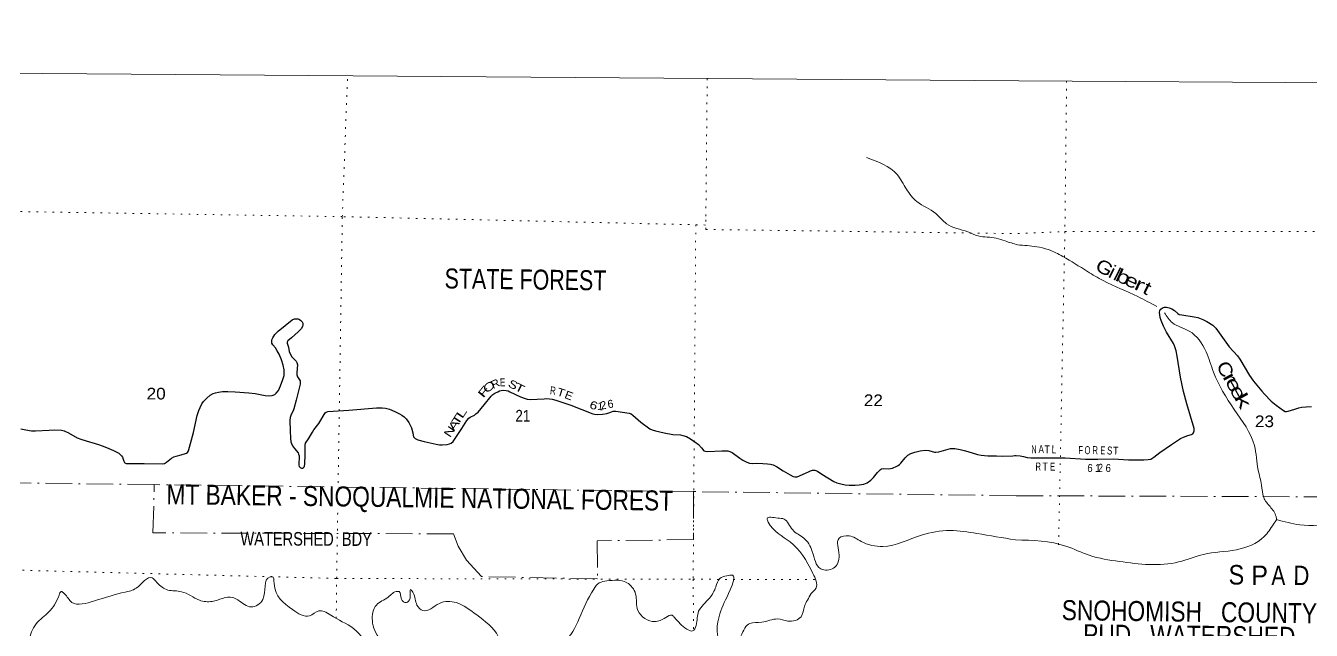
# Model space of a CAD drawing. Header units: feet. Extents: x -248627 to 3, y 0 to 184934.
# Drawn here: x -169021 to -149745, y 175861 to 184934 of the extents above; entities that cross this region are included whole.
import ezdxf
from ezdxf.enums import TextEntityAlignment as Align

# ---------------------------------------------------------------- set-up
doc = ezdxf.new("R2010")
doc.units = ezdxf.units.FT
doc.header["$LTSCALE"] = 80
doc.linetypes.add('DOT_DASHED', pattern=[7.7, 5, -1.2, 0.3, -1.2])
doc.linetypes.add('DOTTED', pattern=[1.5, 0.3, -1.2])
for name, color, linetype, lineweight in [('29', 7, 'Continuous', 25), ('30', 7, 'Continuous', 13), ('39', 7, 'Continuous', 13), ('4', 7, 'Continuous', 13), ('41', 7, 'Continuous', 13), ('44', 7, 'DOT_DASHED', 13), ('7', 7, 'DOTTED', 13)]:
    doc.layers.add(name, color=color, linetype=linetype, lineweight=lineweight)

msp = doc.modelspace()

# ---------------------------------------------------------------- linework, layer by layer
at = {"layer": '29'}
for points in [[(-154169.62, 178481.88), (-154112.13, 178478.97), (-154062.66, 178469.61), (-154006.79, 178455.84), (-153951.75, 178447.71), (-153786.43, 178446.87), (-153433.6, 178449.13), (-153129.27, 178429.44), (-152945.81, 178428.51), (-152711.92, 178433.38), (-152484.18, 178418.11), (-152256.36, 178418.98), (-152193.63, 178422.39), (-152149.44, 178430.54), (-152104.69, 178457.73), (-152017.9, 178528.74), (-151839.87, 178648.89), (-151705.83, 178740.77), (-151661.88, 178760.97), (-151595.16, 178786.56), (-151541.04, 178800.86), (-151521.47, 178811.35), (-151510.47, 178826.28), (-151501.39, 178856.34), (-151503.96, 178891.31), (-151610.96, 179259.03), (-151660.87, 179443.14), (-151705.7, 179658.97), (-151754.49, 179973.94), (-151770.41, 180052.92), (-151794.02, 180129.49), (-151809.71, 180165.65), (-151913.94, 180335.88), (-151961.1, 180426.69), (-151994.34, 180511.29), (-152009.59, 180556.26), (-152016.84, 180593.57), (-152022.8, 180628.17), (-152017.13, 180659.19), (-152002.59, 180681.78), (-151976.43, 180700.8), (-151948.32, 180711.3), (-151918.05, 180710.71), (-151877.22, 180701.48), (-151837.57, 180684.51), (-151798.02, 180661.48), (-151744.82, 180613.25), (-151727.11, 180601.24), (-151684.74, 180592.94), (-151501.83, 180566.5), (-151444.34, 180552.69), (-151373.04, 180525.77), (-151313.12, 180494.68), (-151221.21, 180439.4), (-151197.81, 180417), (-151174.45, 180393.42), (-150975.56, 180115.27), (-150853.28, 179977.46), (-150819.03, 179930.94), (-150673.33, 179684.02), (-150610.48, 179597.89), (-150489.04, 179449.06), (-150449.48, 179403.56), (-150345.37, 179298.49), (-150274.39, 179238.16), (-150164.16, 179157.77), (-150135.75, 179146.68), (-150116.92, 179144.13), (-150090.98, 179148.06), (-149994.45, 179180.26), (-149932.82, 179197.46), (-149885.22, 179207.54), (-149822.57, 179215.23), (-149740.57, 179218.32)], [(-165879.78, 179438.65), (-165676.29, 179424.84), (-165581.85, 179413.61), (-165430.9, 179386.05), (-165386.77, 179381.43), (-165324.42, 179385.46), (-165285.44, 179397.51), (-165264.08, 179417.64), (-165229.89, 179461.88), (-165200.27, 179531.16), (-165167.55, 179622.78), (-165147.43, 179685.13), (-165144.23, 179725.88), (-165145.42, 179767.59), (-165159.5, 179842), (-165187.08, 179918.37), (-165221.85, 180004.91), (-165249.08, 180056.73), (-165276.15, 180099.43), (-165316.01, 180146.74), (-165328.45, 180171.84), (-165332.47, 180193.96), (-165330.84, 180217.64), (-165314.37, 180250.28), (-165284.2, 180298.54), (-165235.62, 180349.09), (-165024.67, 180520.8), (-164992.57, 180533.86), (-164962.4, 180535.87), (-164934.25, 180533.86), (-164915.7, 180522.84), (-164896.03, 180507.71), (-164877.93, 180491.62), (-164865.87, 180471.51), (-164864.69, 180445.22), (-164869.89, 180421.23), (-164892.01, 180383.02), (-164935.22, 180339.56), (-165035.71, 180250.59), (-165091.12, 180206.03), (-165101.43, 180187.21), (-165101.18, 180167.82), (-165082.64, 180112.21), (-165069, 180043.12), (-165054.29, 180008.77), (-165028.77, 179966.69), (-164966.43, 179898.31), (-164953.82, 179877.78), (-164948.33, 179844.01), (-164956.37, 179727.36), (-164955.15, 179696.19), (-164946.32, 179667.02), (-164908.1, 179604.68), (-164904.77, 179584.27), (-164906.09, 179554.4), (-164964.24, 179312.93), (-164998.6, 179182.32), (-165011.54, 179154.38), (-165038.83, 179099.86), (-165054.07, 179054.39), (-165062.96, 179009.36), (-165057.42, 178854.54), (-165052.9, 178745.89), (-165044.3, 178690.84), (-165036.81, 178663.43), (-165022.74, 178631.25), (-164991.71, 178588.98), (-164938.27, 178526.67), (-164928.74, 178503.07), (-164922.18, 178478.4), (-164927.72, 178339.6), (-164920.16, 178319.51), (-164906.08, 178305.43), (-164887.98, 178295.38), (-164870.02, 178296.16), (-164853.79, 178303.42), (-164839.71, 178321.52), (-164834.47, 178364.12), (-164830.18, 178487.14)], [(-164830.18, 178487.14), (-164831.35, 178642.55), (-164825.63, 178671.47), (-164779.23, 178734.42), (-164721.05, 178836.39), (-164700.1, 178868.18), (-164625.72, 178963.68), (-164532, 179123.99), (-164517.66, 179135.25), (-164489.76, 179144.11), (-164178.2, 179165.37), (-163759.69, 179198.42), (-163677.3, 179198.59), (-163626.95, 179192.38), (-163566.61, 179178.3), (-163484.64, 179144.61), (-163417.79, 179109.92), (-163379.57, 179089.81), (-163344.92, 179063.35), (-163315.21, 179033.5), (-163274.99, 178979.19), (-163238.79, 178900.76), (-163218.2, 178824.93), (-163212.64, 178788.13), (-163204.6, 178763.99), (-163180.46, 178737.85), (-163140.24, 178717.74), (-163049.09, 178696.72), (-162864.7, 178653.38), (-162816.02, 178646.05), (-162778.22, 178643.32), (-162701.79, 178649.35), (-162667.6, 178657.4), (-162640.09, 178669.06), (-162611.29, 178693.6), (-162480.72, 178888.13), (-162406.15, 179009.35), (-162376.99, 179043.63), (-162355.87, 179061.64), (-162293.52, 179089.8), (-162270.9, 179108.29), (-162237.2, 179136.06), (-162149.39, 179243.29), (-162042.12, 179373.38), (-162015.97, 179397.52), (-161985.8, 179419.64), (-161943.57, 179441.76), (-161917.42, 179453.83), (-161891.21, 179460.54), (-161861.11, 179463.89), (-161816.86, 179461.88), (-161788.7, 179453.83), (-161762.44, 179442.04), (-161602.49, 179364.45), (-161533.28, 179337.18), (-161502.29, 179328.31), (-161456.86, 179325.11), (-161247.98, 179335.77), (-161207.46, 179337.18), (-161129.03, 179329.14), (-161070.85, 179314.37), (-160846.33, 179237.61), (-160517.84, 179110.53), (-160491.48, 179103.88), (-160443.21, 179099.86), (-160372.82, 179103.88), (-160307.96, 179114.76), (-160276.28, 179124), (-160238.07, 179140.08), (-160212.55, 179147.32), (-160173.71, 179150.14), (-159972.59, 179119.97), (-159942.92, 179110.1), (-159916.27, 179091.82), (-159795.92, 178986.33), (-159662.86, 178884.65), (-159628.65, 178868.25), (-159578.39, 178852.48), (-159447.66, 178822.31), (-159317.26, 178797.98), (-159202.3, 178792.14), (-159166.2, 178785.12), (-159115.82, 178770.02), (-159052.17, 178736.22), (-158989.11, 178691.59), (-158934.81, 178647.34), (-158886.54, 178597.06), (-158852.35, 178556.83), (-158835.73, 178547.01), (-158800.05, 178542.75), (-158583.39, 178556.52), (-158494.35, 178554.82), (-158462.54, 178546.24), (-158429.99, 178530.69), (-158315.14, 178444.66), (-158269.1, 178416.05), (-158210.77, 178383.87), (-158169.26, 178369.35), (-158124.29, 178365.77), (-158063.99, 178367.42)], [(-169095.48, 178884), (-169019.03, 178868.58), (-168932.58, 178856.8), (-168874.22, 178854.5), (-168670.2, 178864.11), (-168584.6, 178870.59), (-168484.59, 178864.75), (-168443.82, 178854.5), (-168378.38, 178826.49), (-168248.64, 178751.47), (-168196.44, 178729.81), (-168114.39, 178702.6), (-167931.81, 178648.81), (-167860.56, 178625.23), (-167774.08, 178589.02), (-167706.49, 178559.9), (-167626.06, 178516.86), (-167597.78, 178493.37), (-167585.03, 178480.42), (-167570.95, 178458.29), (-167550.83, 178399.97), (-167540.78, 178379.86), (-167532.73, 178371.81), (-167514.63, 178363.77), (-167247.15, 178363.86), (-166973.61, 178361.76), (-166942.49, 178366.36), (-166909.25, 178381.87), (-166834.84, 178444.22), (-166802.66, 178462.32), (-166766.45, 178472.38), (-166690.03, 178492.49), (-166609.58, 178520.65), (-166594.49, 178531.52), (-166579.41, 178552.82), (-166504.29, 178828.53), (-166448.68, 179085.79), (-166423.5, 179162.04), (-166404.44, 179206.46), (-166379.05, 179257.26), (-166353.3, 179294.36), (-166305.89, 179345.24), (-166253.6, 179387.47), (-166209.09, 179412.39), (-166177.17, 179425.68), (-166130.91, 179435.74), (-166071.32, 179444.17), (-165992.14, 179445.8), (-165879.78, 179438.65)], [(-156903.45, 178093.94), (-156857.22, 178076.14), (-156798.89, 178060.05), (-156732.52, 178045.97), (-156674.2, 178039.94), (-156585.71, 178037.93), (-156523.36, 178043.96), (-156454.31, 178055.46), (-156406.71, 178076.14), (-156350.39, 178114.35), (-156307.25, 178153.67), (-156247.39, 178227.24), (-156205.59, 178275.25), (-156187.83, 178284.67), (-156161.34, 178289.33), (-156078.88, 178285.31), (-156056.64, 178288.33), (-156024.24, 178296.57), (-155959.88, 178322.72), (-155940.11, 178333.57), (-155920.34, 178350.41), (-155899.88, 178367.77), (-155835.53, 178450.23), (-155795.3, 178488.44), (-155749.05, 178514.59), (-155691.06, 178531.87), (-155608.26, 178552.8), (-155533.13, 178563.29), (-155481.55, 178558.83), (-155397.08, 178536.71), (-155376.32, 178534.19), (-155328.7, 178540.73), (-155155.74, 178586.99), (-155125.18, 178588.11), (-155091.38, 178586.99), (-155010.93, 178574.92), (-154948.2, 178558.64), (-154894.28, 178544.75), (-154749.6, 178498.51), (-154693.16, 178488.44), (-154596.63, 178480.4), (-154463.5, 178479.15), (-154371.37, 178476.37), (-154219.42, 178478.72), (-154190.36, 178482.41), (-154169.62, 178481.88)], [(-158063.99, 178367.42), (-157967.6, 178365.66), (-157899.03, 178361.75), (-157854.78, 178355.71), (-157812.7, 178342.64), (-157764.27, 178321.51), (-157665.03, 178255.19), (-157557.12, 178192.8), (-157512.87, 178168.66), (-157491.22, 178163.22), (-157456.56, 178164.64), (-157328.78, 178220.79), (-157285.61, 178239.06), (-157255.44, 178255.14), (-157225.27, 178263.19), (-157186.76, 178264.6), (-157146.83, 178251.12), (-157084.95, 178206.24), (-156903.45, 178093.94)]]:
    msp.add_lwpolyline(points, dxfattribs=at)
at = {"layer": '39'}
for points in [[(-156413.36, 182954), (-155956.19, 182701.07), (-155815.44, 182480.92), (-155660.52, 182295.04), (-155374.57, 182115.02), (-155215.57, 181961.42), (-154895.27, 181839.85), (-154738.14, 181779.07), (-154468.09, 181746.36), (-154335.12, 181703.78), (-154149.08, 181644.84)], [(-154149.08, 181644.84), (-153862.55, 181616.13), (-153688.7, 181573.66), (-153471.21, 181472.33), (-153100.76, 181245.6), (-152865.19, 181109.94), (-152347.63, 180868.79), (-152063.37, 180722.6)], [(-150265.74, 177522.4), (-149919.04, 177443.98), (-149380.79, 177503.41), (-149001.39, 177768.96), (-148781.02, 178147.82), (-148704.07, 178345.39), (-148633.37, 178429.99), (-148478.12, 178461.96), (-148330.75, 178594.82), (-148213.34, 178879.06), (-148104.23, 179030.16), (-147956.41, 179407.16), (-147854.75, 179899.25), (-147654.46, 180316.49), (-147603.98, 180370.86), (-147454.79, 180390.73), (-147252.94, 180555.77), (-147173.7, 180910.71), (-147127.2, 180985.27), (-146969.82, 181083.81), (-146570.48, 181230.28), (-146457.58, 181246.19), (-146385.06, 181223.85)], [(-151945.66, 180623.39), (-151828.33, 180476.31), (-151574.6, 180350.71), (-151323.22, 180041.5), (-151210.9, 179734.59), (-150901.52, 179175.08), (-150598.15, 178633.74), (-150542.37, 178266.42), (-150490.38, 178040.34), (-150458.46, 177854.65), (-150363.98, 177717.26), (-150273.55, 177569.79), (-150265.57, 177521.35)], [(-157246.06, 176415.99), (-157171.35, 176496.58), (-157217.37, 176714.56), (-157561.31, 177189.26), (-157889.4, 177486.38), (-157905.45, 177534.83), (-157746.19, 177544.67), (-157651.48, 177530.39), (-157520.71, 177366.75), (-157353.6, 177245.43), (-157226.93, 177043.46), (-157100.35, 176785), (-156908.84, 176792.76), (-156825.89, 176990.37), (-156825.49, 177242.58), (-156676.27, 177278.66), (-156494.99, 177195.65), (-156168.56, 177118.46), (-155591.8, 177289.05), (-155160.33, 177358.99), (-154759.28, 177313.96), (-154180.92, 177218.22)], [(-154180.92, 177218.22), (-153424.62, 177124.26), (-153074.17, 176986.35), (-152622.85, 176894.64), (-151734.02, 176886.77), (-151360.94, 177001.02), (-150869.03, 177068.62), (-150453.47, 177267.51), (-150312.05, 177452.85), (-150265.57, 177521.35)], [(-168849.34, 175009.9), (-168932.9, 175282.38), (-168970.53, 175708.17), (-168865.33, 175956.18), (-168673.54, 176139.48), (-168521.97, 176389.44), (-168491.66, 176441.85), (-168447.35, 176417.57), (-168328.64, 176280.18), (-167991.98, 176301.84), (-167530.17, 176434.28), (-167362.78, 176494.54), (-167126.69, 176649.53), (-167054.24, 176576.78), (-166889.13, 176465.54), (-166683.57, 176441.01), (-166415.68, 176313.47), (-166226.23, 176295.01), (-165921.76, 176355.06), (-165841.2, 176316.6), (-165639.79, 176211.36), (-165466.26, 176324.07), (-165354.86, 176664.89), (-165330.67, 176668.88), (-165296.56, 176565.93), (-165019.01, 176172.04), (-164765.18, 176078.82), (-164623.97, 176151.24), (-164545.37, 176143.04), (-164448.7, 176088.41), (-164108.36, 175888.12), (-163965.48, 175738.59), (-163717.87, 175536.43), (-163649.27, 175574.65), (-163701.46, 175713.96), (-163823.96, 176004.7), (-163763.12, 176240.67), (-163585.55, 176359.43), (-163448.35, 176445.98), (-163422.15, 176441.9), (-163388.06, 176330.87), (-163313.56, 176276.28), (-163281.27, 176298.42), (-163254.9, 176405.32), (-163250.77, 176471.89), (-163216.56, 176433.5), (-163154.38, 176239.71), (-163065.82, 176156.84), (-162817.71, 176265.41), (-162567.75, 176277.12), (-162259.63, 176093.02), (-161935.61, 175769.68), (-161786.88, 175499.07), (-161595.46, 175450.34), (-161389.53, 175655.82), (-161349.15, 175698.13), (-161171.81, 175671.62), (-160960.12, 175697.51), (-160721.73, 176038.13), (-160505.36, 176477.64), (-160420.55, 176574.35), (-160307.63, 176602.42), (-160007.33, 176575.72), (-159876.57, 176406.03), (-159842.69, 176159.81), (-159588.98, 175991.94), (-159425.61, 176052.22), (-159328.8, 176086.36), (-159292.57, 176054.02), (-159109.41, 175880.21), (-159022.78, 175851.83), (-158970.25, 175934.47), (-158931.61, 176146.27), (-158766.01, 176347.77), (-158673.02, 176515.1), (-158614.37, 176638.08), (-158507.48, 176678.27), (-158424.82, 176686.21), (-158457.41, 176470.36), (-158613.19, 176109.44), (-158569.6, 175629.17), (-158501.13, 175588.7), (-158301.28, 175774.01), (-158161.9, 175965.47), (-157984.49, 175981.34), (-157748.57, 176031.4), (-157593.42, 175998.88), (-157395.77, 176065.15), (-157345.13, 176222.45), (-157300.64, 176313.17), (-157246.06, 176415.99)], [(-147403.32, 176287.94), (-147720.24, 176247.08), (-148240.24, 176250.16), (-148576.69, 176327.51), (-148993.75, 176413.1), (-149050.27, 176366.81), (-149085.02, 176098.54), (-149148.38, 175612.42), (-149281.66, 175467.43), (-149695.45, 175131.33), (-149794.36, 175048.81), (-149913.5, 174925.97)]]:
    msp.add_spline(points, degree=3, dxfattribs=at)
at = {"layer": '4'}
msp.add_lwpolyline([(-246606.45, 184933.97), (-215781.67, 184615.95), (-184956.48, 184340.33), (-154130.93, 184107.12), (-123305.1, 183916.31), (-92479.02, 183767.9), (-61652.78, 183661.9), (-30826.42, 183598.29), (0, 183577.08), (0, -0.01), (-31078.93, 21.37), (-62157.81, 85.49), (-93236.57, 192.37), (-124315.16, 342), (-155393.5, 534.37), (-186471.55, 769.49), (-217549.26, 1047.36), (-248626.55, 1367.98)], close=True, dxfattribs=at)
msp.add_lwpolyline([(-246606.45, 184933.97), (-215781.67, 184615.95), (-184956.48, 184340.33), (-154130.93, 184107.12), (-123305.1, 183916.31), (-92479.02, 183767.9), (-61652.78, 183661.9), (-30826.42, 183598.29), (0, 183577.08), (0, -0.01), (-31078.93, 21.37), (-62157.81, 85.49), (-93236.57, 192.37), (-124315.16, 342), (-155393.5, 534.37), (-186471.55, 769.49), (-217549.26, 1047.36), (-248626.55, 1367.98)], close=True, dxfattribs=at)
at = {"layer": '44'}
for points in [[(-154168.1, 177880.62), (-149540.58, 177864.52), (-149534.2, 178199.67)], [(-167093.49, 178046.89), (-169775.84, 178081.39), (-169783.34, 176876.98)], [(-159007.61, 177939.27), (-159008.15, 177222.77), (-160454.01, 177203.77), (-160446.51, 176633.15), (-162188.82, 176667.04), (-162410.22, 176913.24), (-162537.43, 177125.44), (-162606.68, 177308.33), (-167113, 177324.16), (-167093.49, 178046.89)], [(-154168.1, 177880.62), (-159000.63, 177942.78), (-167093.49, 178046.88)]]:
    msp.add_lwpolyline(points, dxfattribs=at)
at = {"layer": '7'}
for points in [[(-164338.51, 177954.82), (-164274, 182068.57), (-164195.73, 184178.61)], [(-158803.18, 184139.75), (-158823.6, 182019.59), (-158823.83, 181876.33), (-154146.71, 181813.48)], [(-153414.02, 184105.33), (-153440.3, 181845.53), (-153534.22, 177137.88)], [(-158829.77, 181942.93), (-164274, 182068.57), (-169722.33, 182153.86), (-174923.97, 182087.22)], [(-158974.89, 181947.19), (-159013.5, 176626.61), (-159006.59, 175866.25)], [(-154146.71, 181813.48), (-153440.3, 181845.53), (-148103.51, 181848.58), (-142782.34, 181765.3)], [(-164365.11, 176040.4), (-164359.14, 176639.1), (-164343.18, 177656.84)], [(-174950.86, 176819.27), (-169789.66, 176781.2), (-164359.14, 176639.1), (-159013.5, 176626.61), (-157175.01, 176623.7)]]:
    msp.add_lwpolyline(points, dxfattribs=at)

# ---------------------------------------------------------------- texts
at = {"layer": '30'}
for s, rotation, width, p in [('F', 50.492, 1.75, (-162108.51, 179402.9)), ('O', 42.696, 1.5, (-162034.07, 179472.39)), ('R', 24.514, 1.1, (-161956.11, 179507.31)), ('E', 2.272, 0.75, (-161868.45, 179521.89)), ('S', 334.122, 1.25, (-161738.81, 179494.35)), ('T', 333.402, 1.45, (-161639.3, 179443.44)), ('R', 354.147, 0.75, (-161121.49, 179398.74)), ('T', 342.504, 1.2, (-161012.98, 179372.3)), ('E', 339.079, 1.1, (-160897.62, 179329.18)), ('6', 340.908, 1.3, (-160524.85, 179181)), ('2', 7.498, 0.95, (-160351.71, 179179.4)), ('T', 57.533, 1.6, (-162502.27, 178990.03)), ('L', 55.954, 1.65, (-162436.82, 179088.39)), ('N', 56.13, 1.35, (-162617.33, 178810.2)), ('A', 56.13, 1.5, (-162553.08, 178905.92)), ('N', 0.367, 0.65, (-153903, 178517.16)), ('A', 0.367, 0.75, (-153794.89, 178520.03)), ('T', 0.367, 0.8, (-153704.69, 178516.52)), ('L', 358.754, 0.8, (-153604.15, 178516.21)), ('F', 359.71, 0.7, (-153201.68, 178505.15)), ('O', 359.657, 0.65, (-153101.48, 178504.47)), ('R', 359.323, 0.65, (-152986.52, 178504.44)), ('E', 358.405, 0.7, (-152872.81, 178501.41)), ('S', 356.164, 0.75, (-152771.84, 178499.08)), ('T', 358.744, 0.85, (-152677.78, 178495.07)), ('R', 0.367, 0.65, (-153839.03, 178259.29)), ('T', 0.367, 0.8, (-153735.06, 178258.05)), ('E', 0.367, 0.7, (-153622.86, 178256.6)), ('6', 356.722, 0.9, (-153066.48, 178236.66)), ('2', 359.325, 0.75, (-152904.66, 178240.25)), ('6', 356.494, 0.9, (-152792.66, 178236.49))]:
    msp.add_text(s, height=120, rotation=rotation, dxfattribs=dict(at, width=width)).set_placement(p, align=Align.CENTER)
for s, rotation, p in [('1', 355.362, (-160410.96, 179164.87)), ('6', 8.01, (-160244.79, 179200.06)), ('1', 359.387, (-152944.95, 178236.18))]:
    msp.add_text(s, height=120, rotation=rotation, dxfattribs=at).set_placement(p, align=Align.CENTER)
at = {"layer": '41'}
for s, height, rotation, width, p in [('G', 200, 330.704, 1.2, (-152894.03, 181216.78)), ('i', 200, 333.39, 1.2, (-152773.26, 181153.36)), ('l', 200, 333.39, 1.1, (-152698.64, 181115.98)), ('b', 200, 335.577, 1.4, (-152603.81, 181073.13)), ('e', 200, 335.577, 1.3, (-152476.91, 181015.5)), ('r', 200, 335.542, 1.5, (-152354.96, 180960.01)), ('t', 200, 333.572, 1.3, (-152248.78, 180907.93)), ('C', 200, 294.955, 1.2, (-151124.43, 179738.37)), ('r', 200, 298.878, 1.6, (-151047.72, 179604.36)), ('e', 200, 298.878, 1.45, (-150991.76, 179502.36)), ('e', 200, 299.003, 1.45, (-150927.55, 179382.22)), ('k', 200, 299.003, 1.65, (-150855.38, 179259.44)), ('S', 292.8, 359.866, 0.9, (-150868.72, 176548.36)), ('P', 292.8, 359.866, 0.95, (-150519.36, 176539.82)), ('A', 292.8, 359.866, 0.8, (-150239.58, 176539.22)), ('D', 292.8, 359.866, 0.85, (-149894.51, 176538.61))]:
    msp.add_text(s, height=height, rotation=rotation, dxfattribs=dict(at, width=width)).set_placement(p, align=Align.CENTER)
at = {"layer": '44'}
for s, height, rotation, width, p in [('STATE FOREST', 300, 359.26, 0.8, (-162741.93, 180991.93)), ('MT BAKER - SNOQUALMIE NATIONAL FOREST', 300, 359.263, 0.85, (-166912.88, 177753.88)), ('WATERSHED  BDY', 204.8, 359.763, 0.8, (-165802.67, 177135.12)), ('SNOHOMISH   COUNTY', 300, 359.263, 0.85, (-153488.5, 176014.79)), ('PUD   WATERSHED', 300, 359.263, 0.85, (-153168.11, 175652.58))]:
    msp.add_text(s, height=height, rotation=rotation, dxfattribs=dict(at, width=width)).set_placement(p)
at = {"layer": '7'}
for s, width, p in [('20', 1.1, (-167208.33, 179325.38)), ('22', 1.1, (-156454.82, 179225.4)), ('21', 0.85, (-161677.92, 178993.79)), ('23', 1.1, (-150590.81, 178909.55))]:
    msp.add_text(s, height=175, dxfattribs=dict(at, width=width)).set_placement(p)

doc.saveas('drawing.dxf')
